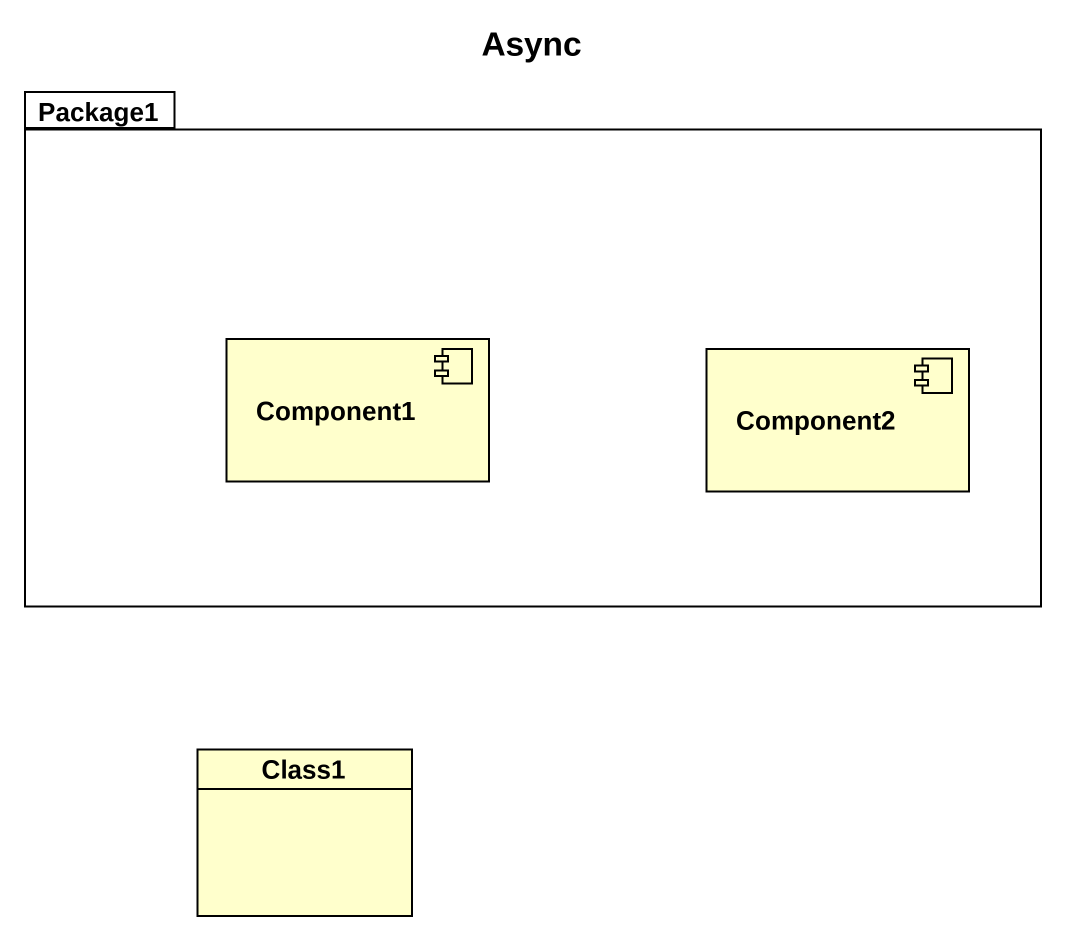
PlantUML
@startuml
title Async
allowmixing
hide circle
hide empty members
package Package1 {
  component Component1
  component Component2
}
class Class1
@enduml
